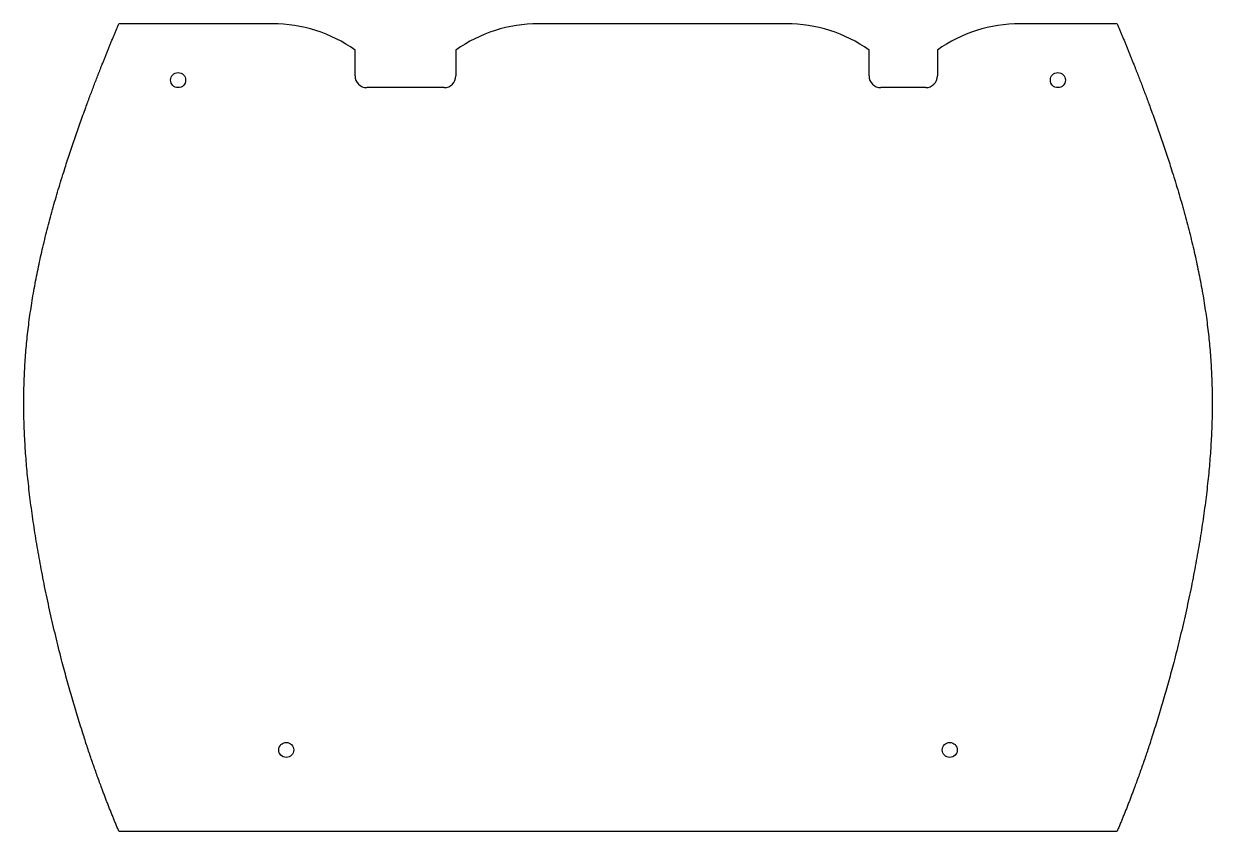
# Model space of a CAD drawing. Header units: millimetres. Extents: x -79 to 79, y -57 to 51.
import ezdxf

# ---------------------------------------------------------------- set-up
doc = ezdxf.new("R2010")
doc.units = ezdxf.units.MM
doc.layers.get('0').update_dxf_attribs({"linetype": 'CONTINUOUS'})

msp = doc.modelspace()

# ---------------------------------------------------------------- linework, layer by layer
for p, q in [((-46.02, 50.5), (-66.5, 50.5)), ((22.46, 50.5), (-10.61, 50.5)), ((66.5, 50.5), (53.54, 50.5)), ((-35.03, 43.55), (-35.03, 47)), ((-21.6, 47), (-21.6, 43.55)), ((33.45, 43.55), (33.45, 47)), ((42.55, 47), (42.55, 43.55)), ((-23.15, 42), (-33.48, 42)), ((41, 42), (35, 42)), ((-66.5, -57), (66.5, -57))]:
    msp.add_line(p, q)
for centre in [(-58.6, 43), (58.6, 43), (-44.2, -46.18), (44.2, -46.18)]:
    msp.add_circle(centre, 1)
for centre, radius, start, end in [((-46.02, 31.5), 19, 54.6655, 90), ((-10.61, 31.5), 19, 90, 125.3345), ((22.46, 31.5), 19, 54.6655, 90), ((53.54, 31.5), 19, 90, 125.3345), ((-33.48, 43.55), 1.55, 180, 270), ((-23.15, 43.55), 1.55, -90, 0), ((35, 43.55), 1.55, 180, 270), ((41, 43.55), 1.55, -90, 0)]:
    msp.add_arc(centre, radius, start, end)
for points in [[(-66.5, -57), (-67.35, -55), (-68.99, -50.89), (-71.29, -44.44), (-74.01, -35.33), (-76.74, -23.65), (-78.62, -12.22), (-79.48, -1.41), (-79.02, 9.04), (-77.14, 19.7), (-74.15, 30.41), (-71.21, 38.78), (-68.88, 44.77), (-67.3, 48.62), (-66.5, 50.5)], [(66.5, 50.5), (67.3, 48.62), (68.88, 44.77), (71.21, 38.78), (74.15, 30.41), (77.14, 19.7), (79.02, 9.04), (79.48, -1.41), (78.62, -12.22), (76.74, -23.65), (74.01, -35.33), (71.29, -44.44), (68.99, -50.89), (67.35, -55), (66.5, -57)]]:
    msp.add_open_spline(points, degree=5)

doc.saveas('drawing.dxf')
